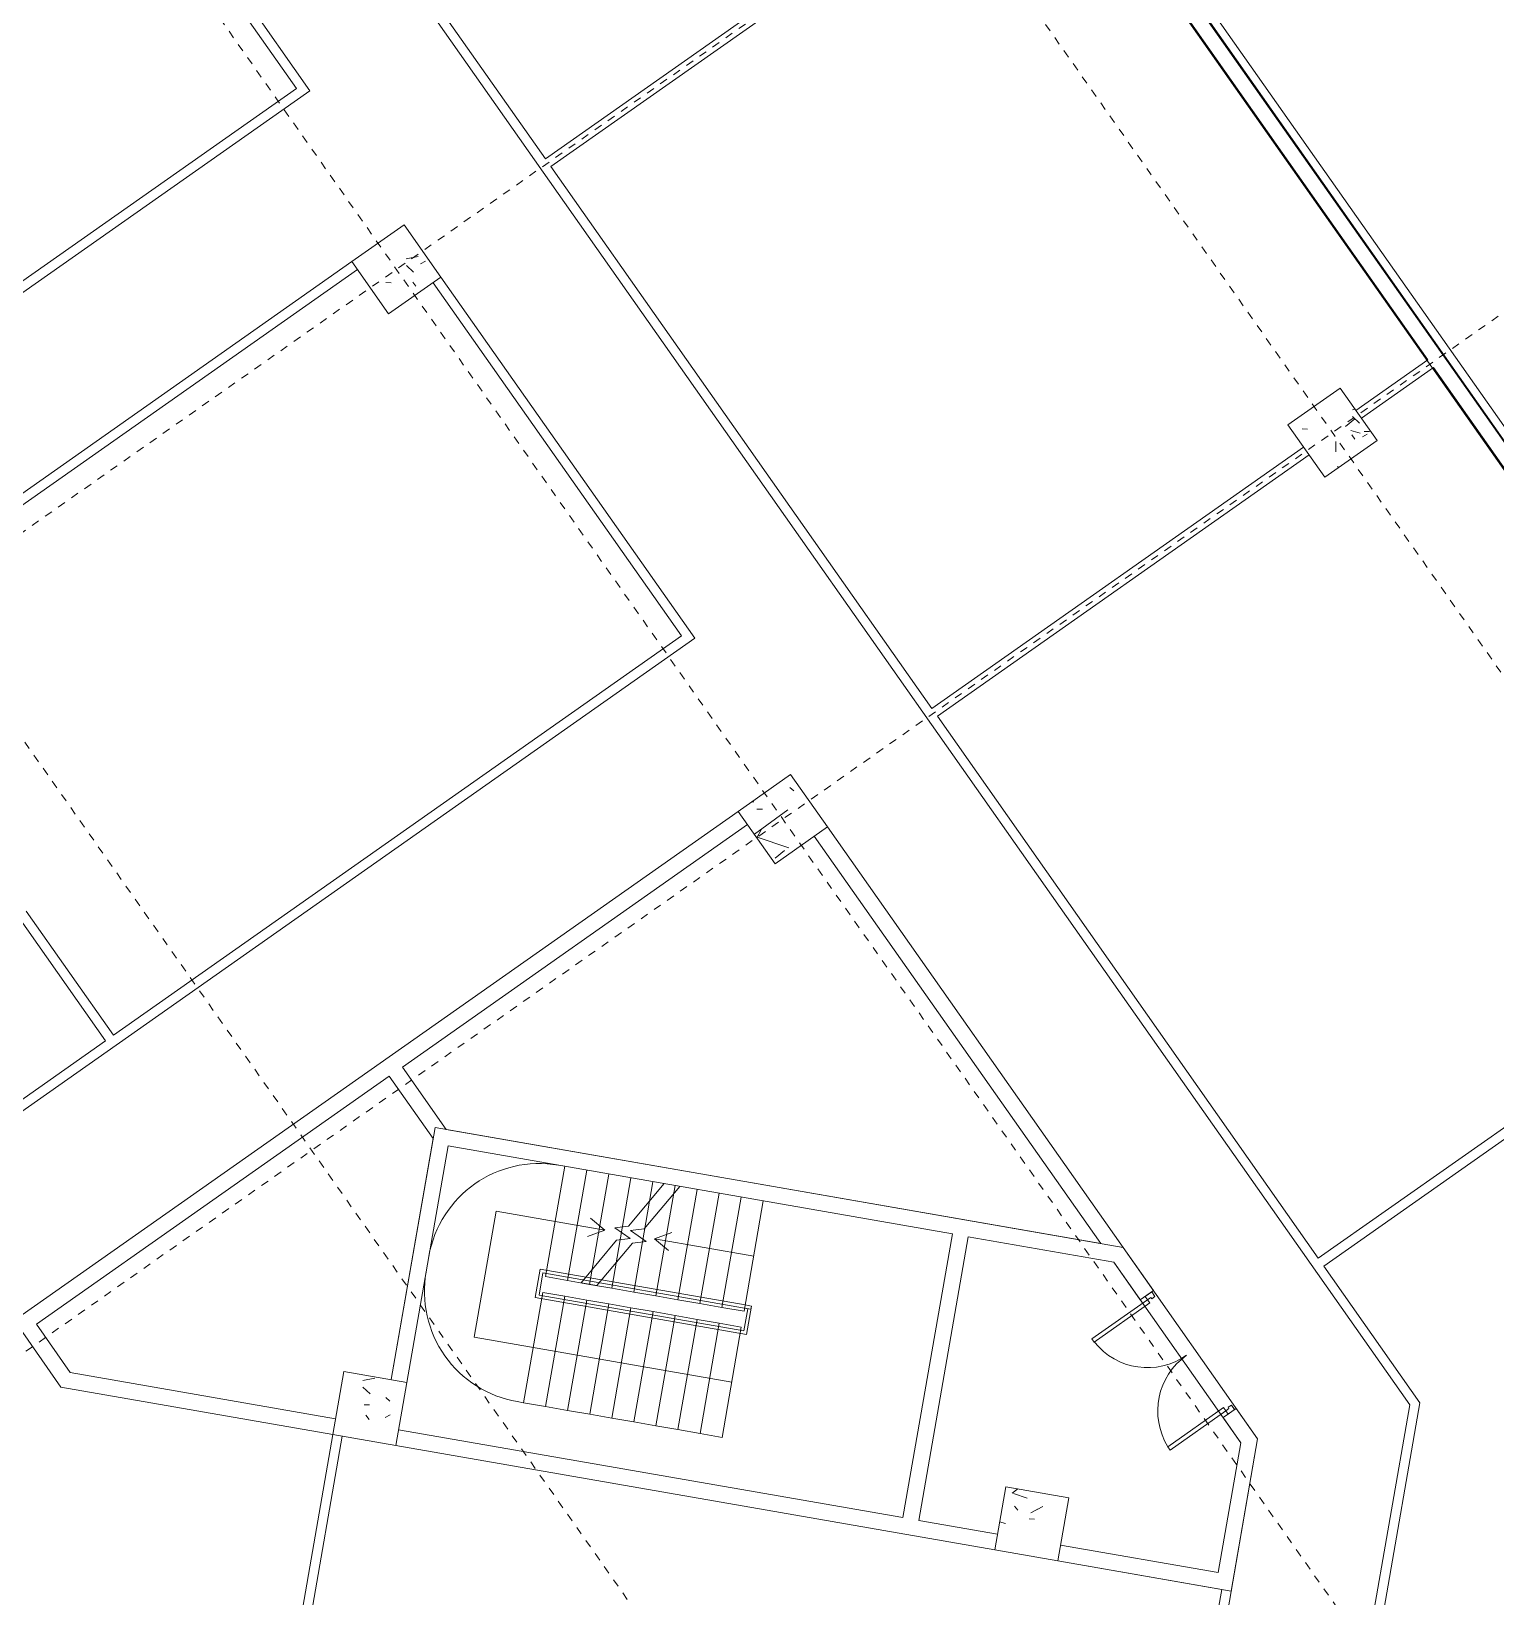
# Model space of a CAD drawing. Extents: x 274235 to 276654, y 142848 to 144425.
# Drawn here: x 275911.7 to 275930.01, y 143096.83 to 143116.4 of the extents above; entities that cross this region are included whole.
import ezdxf

# ---------------------------------------------------------------- set-up
doc = ezdxf.new("R2010")
doc.units = 0
doc.header["$LTSCALE"] = 1.5
doc.linetypes.add('ACM-G-CENTER', pattern=[50.800000000000004, 31.75, -6.350000000000001, 6.350000000000001, -6.350000000000001])
doc.layers.get('0').update_dxf_attribs({"linetype": 'CONTINUOUS', "lineweight": 0})
for name, color, linetype, lineweight in [('_ACM-A-DETL', 7, 'CONTINUOUS', 5), ('_ACM-A-DOOR', 1, 'CONTINUOUS', 5), ('_ACM-A-GRID', 3, 'CONTINUOUS', 5), ('_ACM-A-OTHER', 1, 'CONTINUOUS', 5), ('_ACM-A-WALL-FULL', 6, 'CONTINUOUS', 13), ('_ACM-S-STRU-CLOS', 5, 'CONTINUOUS', 5)]:
    doc.layers.add(name, color=color, linetype=linetype, lineweight=lineweight)

# ---------------------------------------------------------------- blocks, each defined once
blk = doc.blocks.new('M_Concrete-Rectangular-Column - 800 x 800mm-V1060-B1_Working')
at = {"layer": '_ACM-A-DETL', "color": 250}
for p, q in [((400.0000000000002, 400.0000000000002), (-399.9999999999999, 400.0000000000002)), ((-399.9999999999999, 400.0000000000002), (-399.9999999999999, -399.9999999999999)), ((400.0000000000002, -399.9999999999999), (400.0000000000002, 400.0000000000002)), ((-399.9999999999999, -399.9999999999999), (400.0000000000002, -399.9999999999999))]:
    blk.add_line(p, q, dxfattribs=at)
blk = doc.blocks.new('M_Concrete-Rectangular-Column - 800 x 800mm-V1064-B1_Working')
at = {"layer": '_ACM-A-DETL', "color": 250}
for p, q in [((400.0000000000002, 400.0000000000002), (-399.9999999999999, 400.0000000000002)), ((-399.9999999999999, 400.0000000000002), (-399.9999999999999, -399.9999999999999)), ((400.0000000000002, -399.9999999999999), (400.0000000000002, 400.0000000000002)), ((-399.9999999999999, -399.9999999999999), (400.0000000000002, -399.9999999999999))]:
    blk.add_line(p, q, dxfattribs=at)
blk = doc.blocks.new('M_Concrete-Rectangular-Column - 800 x 800mm-V1068-B1_Working')
at = {"layer": '_ACM-S-STRU-CLOS'}
h = blk.add_hatch(dxfattribs=at)
h.set_pattern_fill('FP_667', color=256, style=0, pattern_type=2)
h.set_pattern_definition([(4.999999999999999, (-935200.595, 21408.31), (2351.059830332032, -2801.884651253352), [381, -4191]), (310, (-935200.595, 21408.31), (2203.542428876418, 3200.35970852878), [304.8, -3352.8]), (55.451, (-935004.6740000001, 21174.82), (4554.605249644746, 398.4403801781702), [323.8, -3561.801]), (1.184, (-934482.175, 22126.731), (3239.061715540233, -4428.211985948568), [571.5, -6286.5]), (51.63600000000001, (-934212.252, 21757.714), (6856.533572818061, 141.775001575746), [485.6999999999999, -5342.701999999998]), (306.184, (-934482.175, 22126.731), (6856.536465289661, 141.7079352829701), [457.2, -5029.2]), (336, (-934302.57, 21587.915), (697.9026265240216, -3590.399956637265), [381, -4191]), (281, (-934302.57, 21587.915), (3478.826808756641, 1730.799102873897), [304.8, -3352.8]), (26.451, (-934244.411, 21288.715), (4176.715238984827, -1859.632632828301), [323.8, -3561.801]), (352.5, (-935200.595, 21408.31), (1239.46827347174, 1152.109381356208), [167.64, -3144.52, 167.64, -6601.46]), (352.5, (-935200.595, 21408.31), (1239.46827347174, 1152.109381356208), [-3479.8, -3235.96, 167.64, -3197.86]), (322.5, (-935200.595, 21408.31), (2361.740005493846, 471.7945463884976), [167.64, -1772.92, 167.64, -4351.02]), (322.5, (-935200.595, 21408.31), (2361.740005493846, 471.7945463884976), [-2108.2, -3068.32, 167.64, -1115.06]), (282.5, (-936001.6340000001, 22209.349), (1836.525426731569, -1998.564094722365), [167.64, -1102.36, 167.64, -9052.56]), (282.5, (-936001.6340000001, 22209.349), (1836.525426731569, -1998.564094722365), [-1437.64, -3794.76, 167.64, -5090.16]), (272.5, (-936360.845, 22568.559), (2454.451810195783, -1735.276914838564), [167.64, -1483.36, 167.64, -6197.6]), (272.5, (-936360.845, 22568.559), (2454.451810195783, -1735.276914838564), [-1818.64, -2463.8, 167.64, -3566.16])])
h.paths.add_polyline_path([(-399.9999999990948, -399.9999999999783), (400.0000000009313, -399.9999999999783), (400.000000000914, 399.9999999999783), (-399.9999999990774, 400.000000000013)])
at = {"layer": '_ACM-A-DETL', "color": 250}
for p, q in [((400.0000000000002, 400.0000000000002), (-399.9999999999999, 400.0000000000002)), ((-399.9999999999999, 400.0000000000002), (-399.9999999999999, -399.9999999999999)), ((400.0000000000002, -399.9999999999999), (400.0000000000002, 400.0000000000002)), ((-399.9999999999999, -399.9999999999999), (400.0000000000002, -399.9999999999999))]:
    blk.add_line(p, q, dxfattribs=at)
blk = doc.blocks.new('M_Concrete-Rectangular-Column - 800 x 800mm-V1078-B1_Working')
at = {"layer": '_ACM-S-STRU-CLOS'}
h = blk.add_hatch(dxfattribs=at)
h.set_pattern_fill('FP_675', color=256, style=0, pattern_type=2)
h.set_pattern_definition([(49.99999999999999, (-681004.125, -638004.566), (3643.681986006824, -318.7812880006761), [381, -4191]), (355, (-681004.125, -638004.566), (-704.8562580461121, 3821.135846227694), [304.8, -3352.8]), (100.451, (-680700.484, -638031.131), (2938.852362929117, 3502.332152374178), [323.8, -3561.801]), (46.184, (-681004.125, -636988.566), (5421.581919880712, -840.8554984886337), [571.5, -6286.5]), (96.636, (-680552.3259999999, -637058.636), (4748.051319755933, 4948.551449789822), [485.7, -5342.701999999999]), (351.184, (-681004.125, -636988.566), (4748.100788072627, 4948.506072045693), [457.2, -5029.2]), (21, (-680496.125, -637242.566), (3032.287836333134, -2045.304476687058), [381, -4191]), (326, (-680496.125, -637242.566), (1236.042244531653, 3683.761809559103), [304.8, -3352.8]), (71.45100000000001, (-680243.434, -637413.0079999999), (4268.342513760047, 1638.424823382678), [323.8, -3561.801]), (37.50000000000001, (-681004.125, -638004.566), (61.77206501183639, 1691.100777463062), [167.64, -3144.52, 167.64, -6601.46]), (37.50000000000001, (-681004.125, -638004.566), (61.77206501183639, 1691.100777463062), [-3479.8, -3235.96, 167.64, -3197.86]), (7.499999999999999, (-681004.125, -638004.566), (1336.393250206115, 2003.61149636239), [167.64, -1772.92, 167.64, -4351.02]), (7.499999999999999, (-681004.125, -638004.566), (1336.393250206115, 2003.61149636239), [-2108.2, -3068.32, 167.64, -1115.06]), (327.5, (-682136.965, -638004.566), (2711.817807077548, -114.578640950727), [167.64, -1102.36, -9220.2]), (327.5, (-682136.965, -638004.566), (2711.817807077548, -114.578640950727), [-1270, 167.64, -3794.76, -5257.8]), (327.5, (-682136.965, -638004.566), (2711.817807077548, -114.578640950727), [-5232.4, 167.64, -5090.16]), (317.5, (-682644.965, -638004.566), (2962.585592803855, 508.5334453662156), [167.64, -1483.36, 167.64, -6197.6]), (317.5, (-682644.965, -638004.566), (2962.585592803855, 508.5334453662156), [-1818.64, -2463.8, 167.64, -3566.16])])
h.paths.add_polyline_path([(400.0000000007407, -399.9999999993547), (400.0000000007407, 400.0000000006368), (-399.9999999992507, 400.0000000006021), (-399.9999999992507, -399.9999999993893)])
at = {"layer": '_ACM-A-DETL', "color": 250}
for p, q in [((400.0000000000002, 400.0000000000002), (-399.9999999999999, 400.0000000000002)), ((-399.9999999999999, 400.0000000000002), (-399.9999999999999, -399.9999999999999)), ((400.0000000000002, -399.9999999999999), (400.0000000000002, 400.0000000000002)), ((-399.9999999999999, -399.9999999999999), (400.0000000000002, -399.9999999999999))]:
    blk.add_line(p, q, dxfattribs=at)
blk = doc.blocks.new('acm_Generic Model-2D Stair_by level - acm_generic model_2D stair_by level-V1085-B1_Working')
at = {"layer": '_ACM-A-DETL', "color": 250}
for p, q in [((1400.000000000001, -675.3665704405349), (0, -675.3665704405349)), ((700.000000000001, -675.3665704405352), (700.0000000000028, -1935.36657044053)), ((1319.999999999983, -635.3665704405345), (1319.999999999983, -595.3665704405357)), ((1319.999999999983, -595.3665704405357), (1679.999999999983, -595.3665704405357)), ((1319.999999999983, -595.3665704405358), (1679.999999999983, -595.3665704405358)), ((1319.999999999983, -635.3665704405344), (1319.999999999983, -595.3665704405358)), ((1319.999999999983, -675.3665704405348), (1319.999999999983, -635.3665704405345)), ((1319.999999999983, -675.3665704405349), (1319.999999999983, -635.3665704405344)), ((1319.999999999983, -3275.366570440535), (1319.999999999983, -675.3665704405349)), ((1319.999999999983, -3275.366570440535), (1319.999999999983, -675.3665704405349)), ((1359.999999999983, -675.3665704405348), (1359.999999999983, -595.3665704405357)), ((1359.999999999983, -635.3665704405345), (1639.999999999983, -635.3665704405345)), ((1359.999999999983, -635.3665704405344), (1359.999999999983, -675.3665704405349)), ((1639.999999999984, -635.3665704405344), (1359.999999999983, -635.3665704405344)), ((1359.999999999983, -3235.366570440535), (1359.999999999983, -675.3665704405349)), ((1359.999999999983, -675.3665704405349), (1359.999999999983, -3235.366570440535)), ((1400.000000000001, -955.3665704405355), (1400.000000000001, -675.3665704405349)), ((1600.000000000001, -955.3665704405355), (1600.000000000001, -675.3665704405349)), ((3000.000000000001, -675.3665704405349), (1600.000000000001, -675.3665704405349)), ((1639.999999999983, -3235.366570440535), (1639.999999999983, -635.3665704405348)), ((1639.999999999984, -3235.366570440535), (1639.999999999984, -635.3665704405348)), ((1679.999999999983, -3275.366570440535), (1679.999999999983, -595.3665704405358)), ((1679.999999999983, -595.3665704405358), (1679.999999999983, -3275.366570440535)), ((2300.000000000006, -3945.366570440512), (2300, -675.3665704405349)), ((3000.000000000001, -955.3665704405355), (3000.000000000001, -675.3665704405349)), ((1400.000000000002, -955.3665704405344), (2.707167823245982e-13, -955.3665704405344)), ((0, -955.3665704405355), (1400.000000000001, -955.3665704405355)), ((1400.000000000002, -1235.366570440535), (1400.000000000002, -955.3665704405344)), ((1600.000000000002, -1235.366570440535), (1600.000000000002, -955.3665704405344)), ((3000.000000000001, -955.3665704405344), (1600.000000000001, -955.3665704405344)), ((1600.000000000001, -955.3665704405355), (3000.000000000001, -955.3665704405355)), ((3000.000000000001, -1235.366570440535), (3000.000000000001, -955.3665704405344)), ((1400.000000000002, -1235.366570440534), (2.707167823245982e-13, -1235.366570440534)), ((1.353583911622991e-13, -1235.366570440535), (1400.000000000002, -1235.366570440535)), ((1400.000000000002, -1515.366570440534), (1400.000000000002, -1235.366570440534)), ((1600.000000000002, -1515.366570440534), (1600.000000000002, -1235.366570440534)), ((3000.000000000001, -1235.366570440534), (1600.000000000001, -1235.366570440534)), ((1600.000000000002, -1235.366570440535), (3000.000000000001, -1235.366570440535)), ((3000.000000000001, -1515.366570440534), (3000.000000000001, -1235.366570440534)), ((1400.000000000002, -1515.366570440533), (2.707167823245982e-13, -1515.366570440533)), ((1.353583911622991e-13, -1515.366570440534), (1400.000000000002, -1515.366570440534)), ((1400.000000000002, -1795.366570440533), (1400.000000000002, -1515.366570440533)), ((1600.000000000002, -1795.366570440533), (1600.000000000002, -1515.366570440533)), ((3000.000000000001, -1515.366570440533), (1600.000000000001, -1515.366570440533)), ((1600.000000000002, -1515.366570440534), (3000.000000000001, -1515.366570440534)), ((3000.000000000001, -1795.366570440533), (3000.000000000001, -1515.366570440533)), ((-1.471470700458263e-13, -1735.366570440551), (600.0000000000003, -2081.776731954326)), ((700.0000000000028, -1935.36657044053), (584.5299461620763, -1735.36657044053)), ((700.0000000000028, -1935.36657044053), (815.4700538379284, -1735.366570440528)), ((1400.000000000002, -1795.366570440532), (2.707167823245982e-13, -1795.366570440532)), ((1.353583911622991e-13, -1795.366570440533), (1400.000000000002, -1795.366570440533)), ((600.0000000000009, -2281.776731954327), (-1.353583911622991e-13, -1935.366570440551)), ((1400.000000000002, -2075.366570440533), (1400.000000000002, -1795.366570440532)), ((1600.000000000002, -2075.366570440533), (1600.000000000002, -1795.366570440532)), ((3000.000000000001, -1795.366570440532), (1600.000000000001, -1795.366570440532)), ((1600.000000000002, -1795.366570440533), (3000.000000000001, -1795.366570440533)), ((3000.000000000001, -2075.366570440533), (3000.000000000001, -1795.366570440532)), ((1400.000000000002, -2075.366570440531), (2.707167823245982e-13, -2075.366570440531)), ((1.353583911622991e-13, -2075.366570440533), (1400.000000000002, -2075.366570440533)), ((600.0000000000003, -2081.776731954326), (650.0000000000005, -2246.737104898767)), ((650.0000000000005, -2246.737104898767), (700.0000000000007, -2139.511758873289)), ((700.0000000000007, -2139.511758873289), (750.0000000000013, -2032.286412847808)), ((750.0000000000013, -2032.286412847808), (800.000000000001, -2197.246785792252)), ((1400.000000000002, -2355.366570440532), (1400.000000000002, -2075.366570440531)), ((1600.000000000002, -2355.366570440532), (1600.000000000002, -2075.366570440531)), ((3000.000000000001, -2075.366570440531), (1600.000000000001, -2075.366570440531)), ((1600.000000000002, -2075.366570440533), (3000.000000000001, -2075.366570440533)), ((3000.000000000001, -2355.366570440532), (3000.000000000001, -2075.366570440531)), ((650.0000000000007, -2446.737104898768), (600.0000000000009, -2281.776731954327)), ((700.0000000000007, -2339.511758873291), (650.0000000000007, -2446.737104898768)), ((750.0000000000013, -2232.28641284781), (700.0000000000007, -2339.511758873291)), ((800.0000000000018, -2397.246785792252), (750.0000000000013, -2232.28641284781)), ((800.000000000001, -2197.246785792252), (1400.000000000001, -2543.656947306026)), ((1400.000000000002, -2355.36657044053), (2.707167823245982e-13, -2355.36657044053)), ((1.353583911622991e-13, -2355.366570440532), (1400.000000000002, -2355.366570440532)), ((1400.000000000001, -2743.656947306026), (800.0000000000017, -2397.246785792252)), ((1400.000000000002, -2635.366570440531), (1400.000000000002, -2355.36657044053)), ((1400.000000000001, -2543.656947306026), (1400.000000000001, -2743.656947306026)), ((1600.000000000002, -2635.366570440531), (1600.000000000002, -2355.36657044053)), ((3000.000000000001, -2355.36657044053), (1600.000000000001, -2355.36657044053)), ((1600.000000000002, -2355.366570440532), (3000.000000000001, -2355.366570440532)), ((3000.000000000001, -2635.366570440531), (3000.000000000001, -2355.36657044053)), ((1400.000000000002, -2635.366570440529), (2.707167823245982e-13, -2635.366570440529)), ((1.353583911622991e-13, -2635.366570440531), (1400.000000000002, -2635.366570440531)), ((700.0000000000048, -2565.366570440529), (584.529946162079, -2765.366570440531)), ((700.0000000000048, -2565.366570440529), (815.4700538379313, -2765.366570440529)), ((700.0000000000064, -3945.366570440517), (700.0000000000048, -2565.366570440529)), ((1400.000000000002, -2915.36657044053), (1400.000000000002, -2635.366570440529)), ((1600.000000000002, -2915.36657044053), (1600.000000000002, -2635.366570440529)), ((3000.000000000001, -2635.366570440529), (1600.000000000001, -2635.366570440529)), ((1600.000000000002, -2635.366570440531), (3000.000000000001, -2635.366570440531)), ((3000.000000000001, -2915.36657044053), (3000.000000000001, -2635.366570440529)), ((1.353583911622991e-13, -2915.36657044053), (1400.000000000002, -2915.36657044053)), ((1400.000000000006, -2915.366570440529), (4.872902081842768e-12, -2915.366570440529)), ((1400.000000000006, -3195.366570440529), (1400.000000000006, -2915.366570440529)), ((1600.000000000002, -2915.36657044053), (3000.000000000001, -2915.36657044053)), ((1600.000000000006, -3195.366570440529), (1600.000000000006, -2915.366570440529)), ((3000.000000000006, -2915.366570440529), (1600.000000000006, -2915.366570440529)), ((3000.000000000006, -3195.366570440529), (3000.000000000006, -2915.366570440529)), ((4.872902081842768e-12, -3195.366570440529), (1400.000000000006, -3195.366570440529)), ((1319.999999999983, -3275.366570440535), (1679.999999999983, -3275.366570440535)), ((1679.999999999983, -3275.366570440535), (1319.999999999983, -3275.366570440535)), ((1359.999999999983, -3235.366570440535), (1639.999999999983, -3235.366570440535)), ((1359.999999999983, -3235.366570440535), (1639.999999999984, -3235.366570440535)), ((1600.000000000006, -3195.366570440529), (3000.000000000006, -3195.366570440529)), ((3000.000000000002, -3275.366570440528), (3000.000000000002, -3195.366570440531)), ((700.0000000000034, -3945.366570440517), (2300.000000000003, -3945.366570440508))]:
    blk.add_line(p, q, dxfattribs=at)
for centre, radius, start, end in [((1400.000000000004, -3275.366570440528), 1400.00000000001, 180, 269.9999999999994), ((1599.999999999999, -3275.366570440528), 1400.000000000003, 269.9999999999998, 1.97194390250738e-13)]:
    blk.add_arc(centre, radius, start, end, dxfattribs=at)
blk = doc.blocks.new('BASEMENT20250512')
at = {"layer": '_ACM-A-WALL-FULL', "lineweight": 9}
for p, q in [((698204.1245232499, 638634.33341183), (668367.0133577764, 668471.4444892281)), ((671394.9536123958, 665160.6615314898), (689751.0495304764, 646804.5656675939)), ((681534.4853654797, 641604.5656973707), (672804.1246125833, 641604.5656973707)), ((672804.1246125833, 641604.5656973707), (672804.1246125833, 638404.5656973704)), ((683604.1245828058, 639534.9264800446), (681534.4853654797, 641604.5656973707)), ((673004.1246125832, 641404.5656973708), (679404.1245828056, 641404.5656973708)), ((673004.1246125832, 638404.5656973704), (673004.1246125832, 641404.5656973708)), ((679404.1245828056, 641404.5656973708), (679404.1245828056, 637804.5656973703)), ((679604.1245828054, 641404.5656973708), (681451.6426530051, 641404.5656973708)), ((679604.1245828054, 637804.5656973703), (679604.1245828054, 641404.5656973708)), ((681451.6426530051, 641404.5656973708), (683404.1245828059, 639452.08376757)), ((683604.1245828058, 637604.5656973704), (683604.1245828058, 639534.9264800446)), ((683404.1245828059, 639452.08376757), (683404.1245828059, 637804.5656973703)), ((679404.1245828056, 637804.5656973703), (673004.1246125832, 637804.5656973703)), ((680604.1245828057, 637804.5656973703), (679604.1245828054, 637804.5656973703)), ((683404.1245828059, 637804.5656973703), (681404.1245828057, 637804.5656973703)), ((673004.1246125832, 637604.5656973704), (680604.1245828056, 637604.5656973704)), ((681404.1245828057, 637604.5656973704), (683604.1245828058, 637604.5656973704))]:
    blk.add_line(p, q, dxfattribs=at)
at = {"layer": '_ACM-A-OTHER', "rotation": 270.0000000000005}
blk.add_blockref('acm_Generic Model-2D Stair_by level - acm_generic model_2D stair_by level-V1085-B1_Working', (677679.4911830238, 641404.5656973704), dxfattribs=at)
at = {"layer": '_ACM-S-STRU-CLOS', "rotation": 44.99999999999453}
for name, p in [('M_Concrete-Rectangular-Column - 800 x 800mm-V1064-B1_Working', (682364.3410587554, 652088.4185030798)), ('M_Concrete-Rectangular-Column - 800 x 800mm-V1068-B1_Working', (676424.6440967883, 646148.7215411129))]:
    blk.add_blockref(name, p, dxfattribs=at)
at = {"layer": '_ACM-S-STRU-CLOS'}
for name, p in [('M_Concrete-Rectangular-Column - 800 x 800mm-V1060-B1_Working', (672604.1246125833, 638004.5656973706)), ('M_Concrete-Rectangular-Column - 800 x 800mm-V1078-B1_Working', (681004.1245828056, 638004.5656973706))]:
    blk.add_blockref(name, p, dxfattribs=at)
blk = doc.blocks.new('M_Concrete-Rectangular-Column - 800 x 800mm-V20-F5_Working')
at = {"layer": '_ACM-S-STRU-CLOS'}
h = blk.add_hatch(dxfattribs=at)
h.set_pattern_fill('FP_25', color=256, style=0, pattern_type=2)
h.set_pattern_definition([(49.99999999999999, (-672604.125, -638004.566), (1457.47235942743, -127.5124112941153), [152.4, -1676.4]), (355, (-672604.125, -638004.566), (-281.9423214106538, 1528.454121820989), [121.92, -1341.12]), (100.451, (-672482.6690000001, -638015.192), (1175.54117813264, 1400.932700546505), [129.52, -1424.721]), (46.184, (-672604.125, -637598.166), (2168.632479325518, -336.3419224575734), [228.6, -2514.6]), (96.636, (-672423.405, -637626.194), (1899.220703450187, 1979.420801688256), [194.28, -2137.081]), (351.184, (-672604.125, -637598.166), (1899.240117591927, 1979.402459470636), [182.88, -2011.68]), (21, (-672400.925, -637699.7660000001), (1212.914804469988, -818.1214889162425), [152.4, -1676.4]), (326, (-672400.925, -637699.7660000001), (494.4169517815951, 1473.504446177546), [121.92, -1341.12]), (71.45100000000001, (-672299.848, -637767.943), (1707.337131491297, 655.3696761195706), [129.52, -1424.721]), (37.50000000000001, (-672604.125, -638004.566), (24.70938685064226, 676.4402371484604), [67.056, -1257.808, 67.056, -2640.584]), (37.50000000000001, (-672604.125, -638004.566), (24.70938685064226, 676.4402371484604), [-1391.92, -1294.384, 67.056, -1279.144]), (7.499999999999999, (-672604.125, -638004.566), (534.5577488708675, 801.4442541774883), [67.056, -709.168, 67.056, -1740.408]), (7.499999999999999, (-672604.125, -638004.566), (534.5577488708675, 801.4442541774883), [-843.28, -1227.328, 67.056, -446.024]), (327.5, (-673057.2609999999, -638004.566), (1084.727506429152, -45.83122648363428), [67.056, -440.944, 67.056, -3621.024]), (327.5, (-673057.2609999999, -638004.566), (1084.727506429152, -45.83122648363428), [-575.056, -1517.904, 67.056, -2036.064]), (317.5, (-673260.4609999999, -638004.566), (1185.034654813092, 203.4135379393795), [67.056, -593.344, 67.056, -2479.04]), (317.5, (-673260.4609999999, -638004.566), (1185.034654813092, 203.4135379393795), [-727.456, -985.52, 67.056, -1426.464])])
h.paths.add_polyline_path([(400.0000000008446, -399.9999999992853), (400.0000000008446, 400.0000000007061), (-399.9999999991641, 400.0000000007407), (-399.9999999991641, -399.9999999992507), (-290.3954947513579, -399.9999999992507)])
at = {"layer": '_ACM-A-DETL'}
for p, q in [((400.0000000000002, 400.0000000000002), (-399.9999999999999, 400.0000000000002)), ((-399.9999999999999, 400.0000000000002), (-399.9999999999999, -399.9999999999999)), ((400.0000000000002, -399.9999999999999), (400.0000000000002, 400.0000000000002)), ((-399.9999999999999, -399.9999999999999), (400.0000000000002, -399.9999999999999))]:
    blk.add_line(p, q, dxfattribs=at)
blk = doc.blocks.new('M_Concrete-Rectangular-Column - 800 x 800mm-V24-F5_Working')
at = {"layer": '_ACM-S-STRU-CLOS'}
h = blk.add_hatch(dxfattribs=at)
h.set_pattern_fill('FP_29', color=256, style=0, pattern_type=2)
h.set_pattern_definition([(4.999999999999999, (-943600.595, 21408.31), (940.4236980315761, -1120.75347945461), [152.4, -1676.4]), (310, (-943600.595, 21408.31), (881.4169468992006, 1280.143601645101), [121.92, -1341.12]), (55.451, (-943522.2270000001, 21314.914), (1821.84215116403, 159.3758739208037), [129.52, -1424.721]), (1.184, (-943313.2270000001, 21695.678), (1295.625077865399, -1771.284386199539), [228.6, -2514.6]), (51.63600000000001, (-943205.2579999999, 21548.072), (2742.61371007499, 56.71003331596489), [194.28, -2137.081]), (306.184, (-943313.2270000001, 21695.678), (2742.614468039805, 56.68333553822958), [182.88, -2011.68]), (336, (-943241.385, 21480.152), (279.1610305951743, -1436.159535889394), [152.4, -1676.4]), (281, (-943241.385, 21480.152), (1391.530565339019, 692.3194066623228), [121.92, -1341.12]), (26.451, (-943218.122, 21360.472), (1670.686005617264, -743.8533212809045), [129.52, -1424.721]), (352.5, (-943600.595, 21408.31), (495.7876537561635, 460.8433037540618), [67.056, -1257.808, 67.056, -2640.584]), (352.5, (-943600.595, 21408.31), (495.7876537561635, 460.8433037540618), [-1391.92, -1294.384, 67.056, -1279.144]), (322.5, (-943600.595, 21408.31), (944.6960760343029, 188.7172577094912), [67.056, -709.168, 67.056, -1740.408]), (322.5, (-943600.595, 21408.31), (944.6960760343029, 188.7172577094912), [-843.28, -1227.328, 67.056, -446.024]), (282.5, (-943921.0109999999, 21728.726), (734.6106044989533, -799.425746572302), [67.056, -440.944, 67.056, -3621.024]), (282.5, (-943921.0109999999, 21728.726), (734.6106044989533, -799.425746572302), [-575.056, -1517.904, 67.056, -2036.064]), (272.5, (-944064.695, 21872.41), (981.7811324214794, -694.1109482973148), [67.056, -593.344, 67.056, -2479.04]), (272.5, (-944064.695, 21872.41), (981.7811324214794, -694.1109482973148), [-727.456, -985.52, 67.056, -1426.464])])
h.paths.add_polyline_path([(-399.9999999989042, -400.000000000013), (400.0000000010872, -400.0000000000477), (400.0000000011045, 399.9999999999783), (-399.9999999988868, 399.9999999999783)])
at = {"layer": '_ACM-A-DETL'}
for p, q in [((400.0000000000002, 400.0000000000002), (-399.9999999999999, 400.0000000000002)), ((-399.9999999999999, 400.0000000000002), (-399.9999999999999, -399.9999999999999)), ((400.0000000000002, -399.9999999999999), (400.0000000000002, 400.0000000000002)), ((-399.9999999999999, -399.9999999999999), (400.0000000000002, -399.9999999999999))]:
    blk.add_line(p, q, dxfattribs=at)
blk = doc.blocks.new('M_Concrete-Rectangular-Column - 800 x 800mm-3987222-F5_Working')
at = {"layer": '_ACM-S-STRU-CLOS'}
h = blk.add_hatch(dxfattribs=at)
h.set_pattern_fill('FP_33', color=256, style=0, pattern_type=2)
h.set_pattern_definition([(4.999999999999999, (-935200.595, 13008.31), (940.4236980315761, -1120.75347945461), [152.4, -1676.4]), (310, (-935200.595, 13008.31), (881.4169468992006, 1280.143601645101), [121.92, -1341.12]), (55.451, (-935122.2270000001, 12914.914), (1821.84215116403, 159.3758739208037), [129.52, -1424.721]), (1.184, (-934913.2270000001, 13295.678), (1295.625077865399, -1771.284386199539), [228.6, -2514.6]), (51.63600000000001, (-934805.2579999999, 13148.072), (2742.61371007499, 56.71003331596489), [194.28, -2137.081]), (306.184, (-934913.2270000001, 13295.678), (2742.614468039805, 56.68333553822958), [182.88, -2011.68]), (336, (-934841.385, 13080.152), (279.1610305951743, -1436.159535889394), [152.4, -1676.4]), (281, (-934841.385, 13080.152), (1391.530565339019, 692.3194066623228), [121.92, -1341.12]), (26.451, (-934818.122, 12960.472), (1670.686005617264, -743.8533212809045), [129.52, -1424.721]), (352.5, (-935200.595, 13008.31), (495.7876537561635, 460.8433037540618), [67.056, -1257.808, 67.056, -2640.584]), (352.5, (-935200.595, 13008.31), (495.7876537561635, 460.8433037540618), [-1391.92, -1294.384, 67.056, -1279.144]), (322.5, (-935200.595, 13008.31), (944.6960760343029, 188.7172577094912), [67.056, -709.168, 67.056, -1740.408]), (322.5, (-935200.595, 13008.31), (944.6960760343029, 188.7172577094912), [-843.28, -1227.328, 67.056, -446.024]), (282.5, (-935521.0109999999, 13328.726), (734.6106044989533, -799.425746572302), [67.056, -440.944, 67.056, -3621.024]), (282.5, (-935521.0109999999, 13328.726), (734.6106044989533, -799.425746572302), [-575.056, -1517.904, 67.056, -2036.064]), (272.5, (-935664.695, 13472.41), (981.7811324214794, -694.1109482973148), [67.056, -593.344, 67.056, -2479.04]), (272.5, (-935664.695, 13472.41), (981.7811324214794, -694.1109482973148), [-727.456, -985.52, 67.056, -1426.464])])
h.paths.add_polyline_path([(-399.9999999988002, -400.000000000117), (400.0000000011739, -400.0000000001516), (400.0000000011912, 399.9999999998398), (-399.9999999988002, 399.9999999999091)])
at = {"layer": '_ACM-A-DETL'}
for p, q in [((400.0000000000002, 400.0000000000002), (-399.9999999999999, 400.0000000000002)), ((-399.9999999999999, 400.0000000000002), (-399.9999999999999, -399.9999999999999)), ((400.0000000000002, -399.9999999999999), (400.0000000000002, 400.0000000000002)), ((-399.9999999999999, -399.9999999999999), (400.0000000000002, -399.9999999999999))]:
    blk.add_line(p, q, dxfattribs=at)
blk = doc.blocks.new('M_Concrete-Rectangular-Column - 800 x 800mm-V28-F5_Working')
at = {"layer": '_ACM-S-STRU-CLOS'}
h = blk.add_hatch(dxfattribs=at)
h.set_pattern_fill('FP_34', color=256, style=0, pattern_type=2)
h.set_pattern_definition([(4.999999999999999, (-935200.595, 21408.31), (940.4236980315761, -1120.75347945461), [152.4, -1676.4]), (310, (-935200.595, 21408.31), (881.4169468992006, 1280.143601645101), [121.92, -1341.12]), (55.451, (-935122.2270000001, 21314.914), (1821.84215116403, 159.3758739208037), [129.52, -1424.721]), (1.184, (-934913.2270000001, 21695.678), (1295.625077865399, -1771.284386199539), [228.6, -2514.6]), (51.63600000000001, (-934805.2579999999, 21548.072), (2742.61371007499, 56.71003331596489), [194.28, -2137.081]), (306.184, (-934913.2270000001, 21695.678), (2742.614468039805, 56.68333553822958), [182.88, -2011.68]), (336, (-934841.385, 21480.152), (279.1610305951743, -1436.159535889394), [152.4, -1676.4]), (281, (-934841.385, 21480.152), (1391.530565339019, 692.3194066623228), [121.92, -1341.12]), (26.451, (-934818.122, 21360.472), (1670.686005617264, -743.8533212809045), [129.52, -1424.721]), (352.5, (-935200.595, 21408.31), (495.7876537561635, 460.8433037540618), [67.056, -1257.808, 67.056, -2640.584]), (352.5, (-935200.595, 21408.31), (495.7876537561635, 460.8433037540618), [-1391.92, -1294.384, 67.056, -1279.144]), (322.5, (-935200.595, 21408.31), (944.6960760343029, 188.7172577094912), [67.056, -709.168, 67.056, -1740.408]), (322.5, (-935200.595, 21408.31), (944.6960760343029, 188.7172577094912), [-843.28, -1227.328, 67.056, -446.024]), (282.5, (-935521.0109999999, 21728.726), (734.6106044989533, -799.425746572302), [67.056, -440.944, 67.056, -3621.024]), (282.5, (-935521.0109999999, 21728.726), (734.6106044989533, -799.425746572302), [-575.056, -1517.904, 67.056, -2036.064]), (272.5, (-935664.695, 21872.41), (981.7811324214794, -694.1109482973148), [67.056, -593.344, 67.056, -2479.04]), (272.5, (-935664.695, 21872.41), (981.7811324214794, -694.1109482973148), [-727.456, -985.52, 67.056, -1426.464])])
h.paths.add_polyline_path([(-399.9999999989561, -400.000000000117), (400.0000000010352, -400.000000000117), (400.0000000010352, 399.9999999999091), (-399.9999999989388, 399.9999999999091)])
at = {"layer": '_ACM-A-DETL'}
for p, q in [((400.0000000000002, 400.0000000000002), (-399.9999999999999, 400.0000000000002)), ((-399.9999999999999, 400.0000000000002), (-399.9999999999999, -399.9999999999999)), ((400.0000000000002, -399.9999999999999), (400.0000000000002, 400.0000000000002)), ((-399.9999999999999, -399.9999999999999), (400.0000000000002, -399.9999999999999))]:
    blk.add_line(p, q, dxfattribs=at)
blk = doc.blocks.new('M_Concrete-Rectangular-Column - 800 x 800mm-V39-F5_Working')
at = {"layer": '_ACM-S-STRU-CLOS'}
h = blk.add_hatch(dxfattribs=at)
h.set_pattern_fill('FP_45', color=256, style=0, pattern_type=2)
h.set_pattern_definition([(49.99999999999999, (-681004.125, -638004.566), (1457.47235942743, -127.5124112941153), [152.4, -1676.4]), (355, (-681004.125, -638004.566), (-281.9423214106538, 1528.454121820989), [121.92, -1341.12]), (100.451, (-680882.6690000001, -638015.192), (1175.54117813264, 1400.932700546505), [129.52, -1424.721]), (46.184, (-681004.125, -637598.166), (2168.632479325518, -336.3419224575734), [228.6, -2514.6]), (96.636, (-680823.405, -637626.194), (1899.220703450187, 1979.420801688256), [194.28, -2137.081]), (351.184, (-681004.125, -637598.166), (1899.240117591927, 1979.402459470636), [182.88, -2011.68]), (21, (-680800.925, -637699.7660000001), (1212.914804469988, -818.1214889162425), [152.4, -1676.4]), (326, (-680800.925, -637699.7660000001), (494.4169517815951, 1473.504446177546), [121.92, -1341.12]), (71.45100000000001, (-680699.848, -637767.943), (1707.337131491297, 655.3696761195706), [129.52, -1424.721]), (37.50000000000001, (-681004.125, -638004.566), (24.70938685064226, 676.4402371484604), [67.056, -1257.808, 67.056, -2640.584]), (37.50000000000001, (-681004.125, -638004.566), (24.70938685064226, 676.4402371484604), [-1391.92, -1294.384, 67.056, -1279.144]), (7.499999999999999, (-681004.125, -638004.566), (534.5577488708675, 801.4442541774883), [67.056, -709.168, 67.056, -1740.408]), (7.499999999999999, (-681004.125, -638004.566), (534.5577488708675, 801.4442541774883), [-843.28, -1227.328, 67.056, -446.024]), (327.5, (-681457.2609999999, -638004.566), (1084.727506429152, -45.83122648363428), [67.056, -440.944, 67.056, -3621.024]), (327.5, (-681457.2609999999, -638004.566), (1084.727506429152, -45.83122648363428), [-575.056, -1517.904, 67.056, -2036.064]), (317.5, (-681660.4609999999, -638004.566), (1185.034654813092, 203.4135379393795), [67.056, -593.344, 67.056, -2479.04]), (317.5, (-681660.4609999999, -638004.566), (1185.034654813092, 203.4135379393795), [-727.456, -985.52, 67.056, -1426.464])])
h.paths.add_polyline_path([(400.0000000007407, -399.9999999992507), (400.0000000007753, 400.0000000007407), (-399.999999999216, 400.0000000007753), (-399.9999999992507, -399.999999999216), (277.7509675747183, -399.9999999992507)])
at = {"layer": '_ACM-A-DETL'}
for p, q in [((400.0000000000002, 400.0000000000002), (-399.9999999999999, 400.0000000000002)), ((-399.9999999999999, 400.0000000000002), (-399.9999999999999, -399.9999999999999)), ((400.0000000000002, -399.9999999999999), (400.0000000000002, 400.0000000000002)), ((-399.9999999999999, -399.9999999999999), (400.0000000000002, -399.9999999999999))]:
    blk.add_line(p, q, dxfattribs=at)
blk = doc.blocks.new('acm_Generic Model-2D Stair_by level - acm_generic model_2D stair_by level-V41-F5_Working')
at = {"layer": '_ACM-A-DETL'}
for p, q in [((1400.000000000001, -675.3665704405349), (0, -675.3665704405349)), ((700.000000000001, -675.3665704405352), (700.0000000000028, -1935.36657044053)), ((1320.000000000074, -635.3665704405345), (1320.000000000074, -595.3665704405357)), ((1320.000000000074, -595.3665704405357), (1680.000000000074, -595.3665704405357)), ((1320.000000000074, -595.3665704405358), (1680.000000000074, -595.3665704405358)), ((1320.000000000074, -635.3665704405344), (1320.000000000074, -595.3665704405358)), ((1320.000000000074, -675.3665704405348), (1320.000000000074, -635.3665704405345)), ((1320.000000000074, -675.3665704405349), (1320.000000000074, -635.3665704405344)), ((1320.000000000074, -3275.366570440535), (1320.000000000074, -675.3665704405349)), ((1320.000000000074, -3275.366570440535), (1320.000000000074, -675.3665704405349)), ((1360.000000000074, -675.3665704405348), (1360.000000000074, -595.3665704405357)), ((1360.000000000074, -635.3665704405345), (1640.000000000074, -635.3665704405345)), ((1360.000000000074, -635.3665704405344), (1360.000000000074, -675.3665704405349)), ((1640.000000000075, -635.3665704405344), (1360.000000000074, -635.3665704405344)), ((1360.000000000074, -3235.366570440535), (1360.000000000074, -675.3665704405349)), ((1360.000000000074, -675.3665704405349), (1360.000000000074, -3235.366570440535)), ((1400.000000000001, -955.3665704405355), (1400.000000000001, -675.3665704405349)), ((1600.000000000001, -955.3665704405355), (1600.000000000001, -675.3665704405349)), ((3000.000000000001, -675.3665704405349), (1600.000000000001, -675.3665704405349)), ((1640.000000000074, -3235.366570440535), (1640.000000000074, -635.3665704405348)), ((1640.000000000075, -3235.366570440535), (1640.000000000075, -635.3665704405348)), ((1680.000000000074, -3275.366570440535), (1680.000000000074, -595.3665704405358)), ((1680.000000000074, -595.3665704405358), (1680.000000000074, -3275.366570440535)), ((2300.000000000006, -3945.366570440512), (2300, -675.3665704405349)), ((3000.000000000001, -955.3665704405355), (3000.000000000001, -675.3665704405349)), ((1400.000000000002, -955.3665704405344), (2.707167823245982e-13, -955.3665704405344)), ((0, -955.3665704405355), (1400.000000000001, -955.3665704405355)), ((1400.000000000002, -1235.366570440535), (1400.000000000002, -955.3665704405344)), ((1600.000000000002, -1235.366570440535), (1600.000000000002, -955.3665704405344)), ((3000.000000000001, -955.3665704405344), (1600.000000000001, -955.3665704405344)), ((1600.000000000001, -955.3665704405355), (3000.000000000001, -955.3665704405355)), ((3000.000000000001, -1235.366570440535), (3000.000000000001, -955.3665704405344)), ((1400.000000000002, -1235.366570440534), (2.707167823245982e-13, -1235.366570440534)), ((1.353583911622991e-13, -1235.366570440535), (1400.000000000002, -1235.366570440535)), ((1400.000000000002, -1515.366570440534), (1400.000000000002, -1235.366570440534)), ((1600.000000000002, -1515.366570440534), (1600.000000000002, -1235.366570440534)), ((3000.000000000001, -1235.366570440534), (1600.000000000001, -1235.366570440534)), ((1600.000000000002, -1235.366570440535), (3000.000000000001, -1235.366570440535)), ((3000.000000000001, -1515.366570440534), (3000.000000000001, -1235.366570440534)), ((1400.000000000002, -1515.366570440533), (2.707167823245982e-13, -1515.366570440533)), ((1.353583911622991e-13, -1515.366570440534), (1400.000000000002, -1515.366570440534)), ((1400.000000000002, -1795.366570440533), (1400.000000000002, -1515.366570440533)), ((1600.000000000002, -1795.366570440533), (1600.000000000002, -1515.366570440533)), ((3000.000000000001, -1515.366570440533), (1600.000000000001, -1515.366570440533)), ((1600.000000000002, -1515.366570440534), (3000.000000000001, -1515.366570440534)), ((3000.000000000001, -1795.366570440533), (3000.000000000001, -1515.366570440533)), ((-1.471470700458263e-13, -1735.36657044046), (600.0000000000003, -2081.776731954235)), ((700.0000000000028, -1935.36657044053), (584.5299461620763, -1735.36657044053)), ((700.0000000000028, -1935.36657044053), (815.4700538379284, -1735.366570440528)), ((1400.000000000002, -1795.366570440532), (2.707167823245982e-13, -1795.366570440532)), ((1.353583911622991e-13, -1795.366570440533), (1400.000000000002, -1795.366570440533)), ((600.0000000000009, -2281.776731954235), (-1.353583911622991e-13, -1935.36657044046)), ((1400.000000000002, -2075.366570440533), (1400.000000000002, -1795.366570440532)), ((1600.000000000002, -2075.366570440533), (1600.000000000002, -1795.366570440532)), ((3000.000000000001, -1795.366570440532), (1600.000000000001, -1795.366570440532)), ((1600.000000000002, -1795.366570440533), (3000.000000000001, -1795.366570440533)), ((3000.000000000001, -2075.366570440533), (3000.000000000001, -1795.366570440532)), ((1400.000000000002, -2075.366570440531), (2.707167823245982e-13, -2075.366570440531)), ((1.353583911622991e-13, -2075.366570440533), (1400.000000000002, -2075.366570440533)), ((600.0000000000003, -2081.776731954235), (650.0000000000005, -2246.737104898675)), ((650.0000000000005, -2246.737104898675), (700.0000000000007, -2139.511758873197)), ((700.0000000000007, -2139.511758873197), (750.0000000000013, -2032.286412847717)), ((750.0000000000013, -2032.286412847717), (800.000000000001, -2197.24678579216)), ((1400.000000000002, -2355.366570440532), (1400.000000000002, -2075.366570440531)), ((1600.000000000002, -2355.366570440532), (1600.000000000002, -2075.366570440531)), ((3000.000000000001, -2075.366570440531), (1600.000000000001, -2075.366570440531)), ((1600.000000000002, -2075.366570440533), (3000.000000000001, -2075.366570440533)), ((3000.000000000001, -2355.366570440532), (3000.000000000001, -2075.366570440531)), ((650.0000000000007, -2446.737104898677), (600.0000000000009, -2281.776731954235)), ((700.0000000000007, -2339.511758873199), (650.0000000000007, -2446.737104898677)), ((750.0000000000013, -2232.286412847719), (700.0000000000007, -2339.511758873199)), ((800.0000000000018, -2397.246785792161), (750.0000000000013, -2232.286412847719)), ((800.000000000001, -2197.24678579216), (1400.000000000001, -2543.656947305935)), ((1400.000000000002, -2355.36657044053), (2.707167823245982e-13, -2355.36657044053)), ((1.353583911622991e-13, -2355.366570440532), (1400.000000000002, -2355.366570440532)), ((1400.000000000001, -2743.656947305935), (800.0000000000018, -2397.246785792161)), ((1400.000000000002, -2635.366570440531), (1400.000000000002, -2355.36657044053)), ((1400.000000000001, -2543.656947305935), (1400.000000000001, -2743.656947305935)), ((1600.000000000002, -2635.366570440531), (1600.000000000002, -2355.36657044053)), ((3000.000000000001, -2355.36657044053), (1600.000000000001, -2355.36657044053)), ((1600.000000000002, -2355.366570440532), (3000.000000000001, -2355.366570440532)), ((3000.000000000001, -2635.366570440531), (3000.000000000001, -2355.36657044053)), ((1400.000000000002, -2635.366570440529), (2.707167823245982e-13, -2635.366570440529)), ((1.353583911622991e-13, -2635.366570440531), (1400.000000000002, -2635.366570440531)), ((700.0000000000048, -2565.366570440529), (584.529946162079, -2765.366570440531)), ((700.0000000000048, -2565.366570440529), (815.4700538379313, -2765.366570440529)), ((700.0000000000064, -3945.366570440517), (700.0000000000048, -2565.366570440529)), ((1400.000000000002, -2915.36657044053), (1400.000000000002, -2635.366570440529)), ((1600.000000000002, -2915.36657044053), (1600.000000000002, -2635.366570440529)), ((3000.000000000001, -2635.366570440529), (1600.000000000001, -2635.366570440529)), ((1600.000000000002, -2635.366570440531), (3000.000000000001, -2635.366570440531)), ((3000.000000000001, -2915.36657044053), (3000.000000000001, -2635.366570440529)), ((1.353583911622991e-13, -2915.36657044053), (1400.000000000002, -2915.36657044053)), ((1400.000000000006, -2915.366570440529), (4.872902081842768e-12, -2915.366570440529)), ((1400.000000000006, -3195.366570440529), (1400.000000000006, -2915.366570440529)), ((1600.000000000002, -2915.36657044053), (3000.000000000001, -2915.36657044053)), ((1600.000000000006, -3195.366570440529), (1600.000000000006, -2915.366570440529)), ((3000.000000000006, -2915.366570440529), (1600.000000000006, -2915.366570440529)), ((3000.000000000006, -3195.366570440529), (3000.000000000006, -2915.366570440529)), ((4.872902081842768e-12, -3195.366570440529), (1400.000000000006, -3195.366570440529)), ((1320.000000000074, -3275.366570440535), (1680.000000000074, -3275.366570440535)), ((1680.000000000074, -3275.366570440535), (1320.000000000074, -3275.366570440535)), ((1360.000000000074, -3235.366570440535), (1640.000000000074, -3235.366570440535)), ((1360.000000000074, -3235.366570440535), (1640.000000000075, -3235.366570440535)), ((1600.000000000006, -3195.366570440529), (3000.000000000006, -3195.366570440529)), ((3000.000000000002, -3275.366570440528), (3000.000000000002, -3195.366570440531)), ((700.0000000000034, -3945.366570440517), (2300.000000000003, -3945.366570440508))]:
    blk.add_line(p, q, dxfattribs=at)
for centre, radius, start, end in [((1400.000000000004, -3275.366570440528), 1400.00000000001, 180, 269.9999999999994), ((1599.999999999999, -3275.366570440528), 1400.000000000003, 269.9999999999998, 1.97194390250738e-13)]:
    blk.add_arc(centre, radius, start, end, dxfattribs=at)
blk = doc.blocks.new('ACM_Door-Fire-Double - 1823_W_1600_200_ Fire D-2433370-F5_Working')
at = {"layer": '_ACM-A-DOOR'}
for p, q in [((-850.0000000000126, 874.9999999999998), (-800.0000000000136, 874.9999999999998)), ((-850.0000000000126, 25.00000000000183), (-850.0000000000126, 874.9999999999998)), ((-800.0000000000136, 874.9999999999998), (-800.0000000000136, 25.0000000000019)), ((799.9999999999989, 874.9999999999998), (849.9999999999962, 874.9999999999998)), ((799.9999999999989, 874.9999999999998), (799.9999999999989, 25.0000000000019)), ((849.9999999999962, 25.00000000000183), (849.9999999999962, 874.9999999999998)), ((-850.0000000000167, 25.00000000000181), (-900.0000000000049, 25.00000000000181)), ((-900.0000000000049, 25.00000000000181), (-900.0000000000049, -74.99999999999721)), ((-850.0000000000126, 25.00000000000183), (-800.0000000000136, 25.00000000000183)), ((-850.0000000000167, -24.99999999999799), (-850.0000000000167, 25.00000000000181)), ((799.9999999999989, 25.00000000000183), (849.9999999999962, 25.00000000000183)), ((899.9999999999948, 25.00000000000181), (850.0000000000063, 25.00000000000181)), ((850.0000000000063, 25.00000000000181), (850.0000000000063, -24.99999999999799)), ((899.9999999999947, -74.99999999999721), (899.9999999999947, 25.00000000000181)), ((-900.0000000000049, -74.99999999999721), (-830.0000000000168, -74.99999999999721)), ((-830.0000000000168, -24.99999999999799), (-850.0000000000167, -24.99999999999799)), ((-830.0000000000168, -74.99999999999721), (-830.0000000000168, -24.99999999999799)), ((850.0000000000063, -24.99999999999799), (830.0000000000065, -24.99999999999799)), ((830.0000000000065, -24.99999999999799), (830.0000000000065, -74.99999999999721)), ((830.0000000000065, -74.99999999999721), (899.9999999999947, -74.99999999999721))]:
    blk.add_line(p, q, dxfattribs=at)
for centre, radius, start, end in [((-850.0000000000126, 25.00000000000183), 850.0000000000001, 0, 86.62771331656616), ((850.0000000000059, 24.99999999999892), 850.00000000002, 93.3722866834343, 179.9999999999998)]:
    blk.add_arc(centre, radius, start, end, dxfattribs=at)
blk = doc.blocks.new('5f0512')
at = {"layer": '_ACM-A-GRID', "linetype": 'ACM-G-CENTER'}
for p, q in [((-365243.5584385645, -30912.37082065409), (-300020.6915707722, -96135.23768845852)), ((-371183.2554005316, -36852.06778262125), (-305960.3885327398, -102074.9346504251)), ((-376274.424225076, -41943.23660716298), (-311051.5573572834, -107166.1034749678)), ((-319301.5140184606, -67898.48461155617), (-347907.7602040488, -96504.730797139)), ((-313361.8170778871, -73838.18155213085), (-341968.0632634753, -102444.4277377134))]:
    blk.add_line(p, q, dxfattribs=at)
at = {"layer": '_ACM-A-WALL-FULL', "lineweight": 18}
for p, q in [((-302865.1178662009, -90745.22691461642), (-331029.0788405221, -62581.26602343167)), ((-340001.6271772919, -64922.42616864736), (-314799.998868441, -90124.05447749828)), ((-328121.1149695516, -76633.23274890287), (-333975.9590963833, -70778.38862207113)), ((-322676.3927502735, -71358.21615710994), (-316821.5486148004, -77213.06027530017)), ((-331168.7451857682, -76300.89257244195), (-335093.187810657, -72376.44994755299)), ((-335178.0406243998, -72461.30276129511), (-331338.4508132529, -76300.89257244195)), ((-324104.7484524117, -72616.86623176327), (-328121.1149695514, -76633.23274890287)), ((-328036.262155809, -76718.08556264522), (-324019.8956386693, -72701.71904550574)), ((-331338.4508132529, -76300.89257244195), (-337476.1376739523, -82438.57943314116)), ((-337391.2848602099, -82523.43224688363), (-331168.7451857682, -76300.89257244195)), ((-322181.4180289774, -82572.92968947696), (-328036.2621558091, -76718.08556264534)), ((-316821.5486148004, -77213.06027530017), (-317599.3660868884, -77990.87774738797)), ((-317514.5132731461, -78075.73056113056), (-316736.6958009329, -77297.91308891738)), ((-316736.6958009327, -77297.91308891738), (-310881.8516654596, -83152.75720710785)), ((-330284.8617199804, -78316.14688812708), (-334810.3451195743, -82841.63028772105)), ((-334725.4923058324, -82926.483101464), (-330200.0089062387, -78400.99970187014)), ((-329238.3436838253, -78400.99970186944), (-325421.681362337, -82217.66202335805)), ((-325251.9757348521, -82217.66202335805), (-329153.4908700829, -78316.1468881272)), ((-318165.0515118376, -78556.56317233725), (-322181.4180289774, -82572.92968947696)), ((-322096.565215235, -82657.78250321932), (-318080.1986980953, -78641.41598607972)), ((-333557.3032975585, -90522.98958606366), (-325251.9757348521, -82217.66202335805)), ((-325421.681362337, -82217.66202335805), (-331559.3682230364, -88355.34888405714)), ((-316241.7210884031, -88512.6266300513), (-322096.5652152351, -82657.78250321932)), ((-324345.1647794077, -84255.84382870118), (-332084.8069171644, -91995.48596645787)), ((-318669.6380857665, -88799.99967244337), (-323213.7939295092, -84255.84382870083)), ((-327932.5276965508, -88126.04945831886), (-324203.7434231705, -84397.26518493867)), ((-323355.2152857463, -84397.26518493833), (-318952.480798241, -88799.99967244337)), ((-312225.3545712634, -84496.26011291158), (-316241.7210884031, -88512.6266300513)), ((-316156.8682746608, -88597.47944379365), (-312140.5017575211, -84581.11292665394)), ((-331559.3682230365, -88355.34888405702), (-332901.1568103719, -87013.56029672152)), ((-332986.0096241145, -87098.41311046376), (-331644.2210367789, -88440.20169779938)), ((-327258.5774824263, -88799.99967244337), (-327932.5276965508, -88126.04945831886)), ((-331644.2210367788, -88440.2016977995), (-335519.1661976823, -92315.14685870265)), ((-331886.8170184322, -92080.33878020023), (-328073.9490527881, -88267.47081455612)), ((-328073.9490527881, -88267.47081455612), (-327399.9988386635, -88941.42102868075)), ((-314679.998868441, -90074.34885001346), (-316156.8682746608, -88597.47944379365)), ((-318952.480798241, -88799.99967244337), (-327258.5774824263, -88799.99967244337)), ((-318202.8281058529, -89266.80965235748), (-318669.638085767, -88799.99967244337)), ((-327399.9988386635, -88941.42102868075), (-327399.9988386635, -91999.9996724436)), ((-327199.9988386636, -88999.99967244326), (-320799.9988684412, -88999.99967244326)), ((-327199.9988386636, -91999.9996724436), (-327199.9988386636, -88999.99967244326)), ((-320799.9988684412, -88999.99967244326), (-320799.9988684412, -92599.99967244372)), ((-320599.9988684413, -88999.99967244326), (-318752.4807982417, -88999.99967244326)), ((-320599.9988684413, -92599.99967244372), (-320599.9988684413, -88999.99967244326)), ((-318752.4807982417, -88999.99967244326), (-318344.2494620902, -89408.23100859474)), ((-318344.2494620902, -89408.23100859474), (-318202.8281058529, -89266.80965235748)), ((-314799.998868441, -90124.05447749828), (-314799.998868441, -95399.99964266643)), ((-314679.998868441, -92679.9996724436), (-314679.998868441, -90074.34885001346)), ((-316930.0358997172, -90539.60185849317), (-317071.4572559545, -90681.02321473043)), ((-316599.998868441, -90869.63888976944), (-316930.0358997172, -90539.60185849317)), ((-333642.1561113008, -90607.84239980613), (-331449.9988386635, -92799.99967244349)), ((-317071.4572559545, -90681.02321473043), (-316799.9988684409, -90952.48160224408)), ((-316799.9988684409, -90952.48160224408), (-316799.9988684409, -92599.99967244372)), ((-316599.998868441, -95399.99964266655), (-316599.998868441, -90869.63888976944)), ((-331367.1561261888, -92599.9996724436), (-331886.8170184322, -92080.33878020023)), ((-327999.9988386635, -92599.9996724436), (-331367.1561261888, -92599.9996724436)), ((-320799.9988684412, -92599.99967244372), (-327199.9988386636, -92599.99967244372)), ((-319599.9988684413, -92599.99967244372), (-320599.9988684413, -92599.99967244372)), ((-316799.9988684409, -92599.99967244372), (-318799.9988684412, -92599.99967244372)), ((-331449.9988386635, -92799.99967244349), (-327999.9988386635, -92799.99967244349)), ((-327999.9988386635, -92799.99967244349), (-327999.9988386635, -100399.9996426665)), ((-327879.9988386635, -95279.99964266655), (-327879.9988386635, -92799.99967244349)), ((-327199.9988386633, -92799.9996724436), (-319599.9988684412, -92799.9996724436)), ((-318799.9988684412, -92799.9996724436), (-316719.9988684409, -92799.9996724436)), ((-316719.9988684409, -92799.9996724436), (-316719.9988684409, -95279.99964266655))]:
    blk.add_line(p, q, dxfattribs=at)
at = {"layer": '_ACM-A-WALL-FULL'}
blk.add_line((-331099.7895185364, -62651.97670165473), (-302935.8285442153, -90815.93759283947), dxfattribs=at)
at = {"layer": '_ACM-A-DOOR', "rotation": 135}
blk.add_blockref('ACM_Door-Fire-Double - 1823_W_1600_200_ Fire D-2433370-F5_Working', (-317637.1426809038, -89973.91643354401), dxfattribs=at)
at = {"layer": '_ACM-A-OTHER', "rotation": 270.0000000000005}
blk.add_blockref('acm_Generic Model-2D Stair_by level - acm_generic model_2D stair_by level-V41-F5_Working', (-322524.632268223, -88999.9996724436), dxfattribs=at)
at = {"layer": '_ACM-S-STRU-CLOS', "rotation": 44.99999999999453}
for name, p in [('M_Concrete-Rectangular-Column - 800 x 800mm-3987222-F5_Working', (-329719.1762950325, -78316.14688812708)), ('M_Concrete-Rectangular-Column - 800 x 800mm-V24-F5_Working', (-317839.7823924914, -78316.14686673426)), ('M_Concrete-Rectangular-Column - 800 x 800mm-V28-F5_Working', (-323779.4793544585, -84255.84382870118))]:
    blk.add_blockref(name, p, dxfattribs=at)
at = {"layer": '_ACM-S-STRU-CLOS'}
for name, p in [('M_Concrete-Rectangular-Column - 800 x 800mm-V20-F5_Working', (-327599.9988386635, -92399.99967244349)), ('M_Concrete-Rectangular-Column - 800 x 800mm-V39-F5_Working', (-319199.9988684412, -92399.99967244349))]:
    blk.add_blockref(name, p, dxfattribs=at)

msp = doc.modelspace()

# ---------------------------------------------------------------- block references
at = {"xscale": 0.0009999999999999994, "yscale": 0.001, "zscale": 0.001, "rotation": 350.1075696352769}
msp.add_blockref('BASEMENT20250512', (275143.7222229671, 142586.2208173259), dxfattribs=at)

# ---------------------------------------------------------------- next in the draw order: block references
msp.add_blockref('5f0512', (276254.5380815538, 143133.931731411), dxfattribs=at)

doc.saveas('drawing.dxf')
